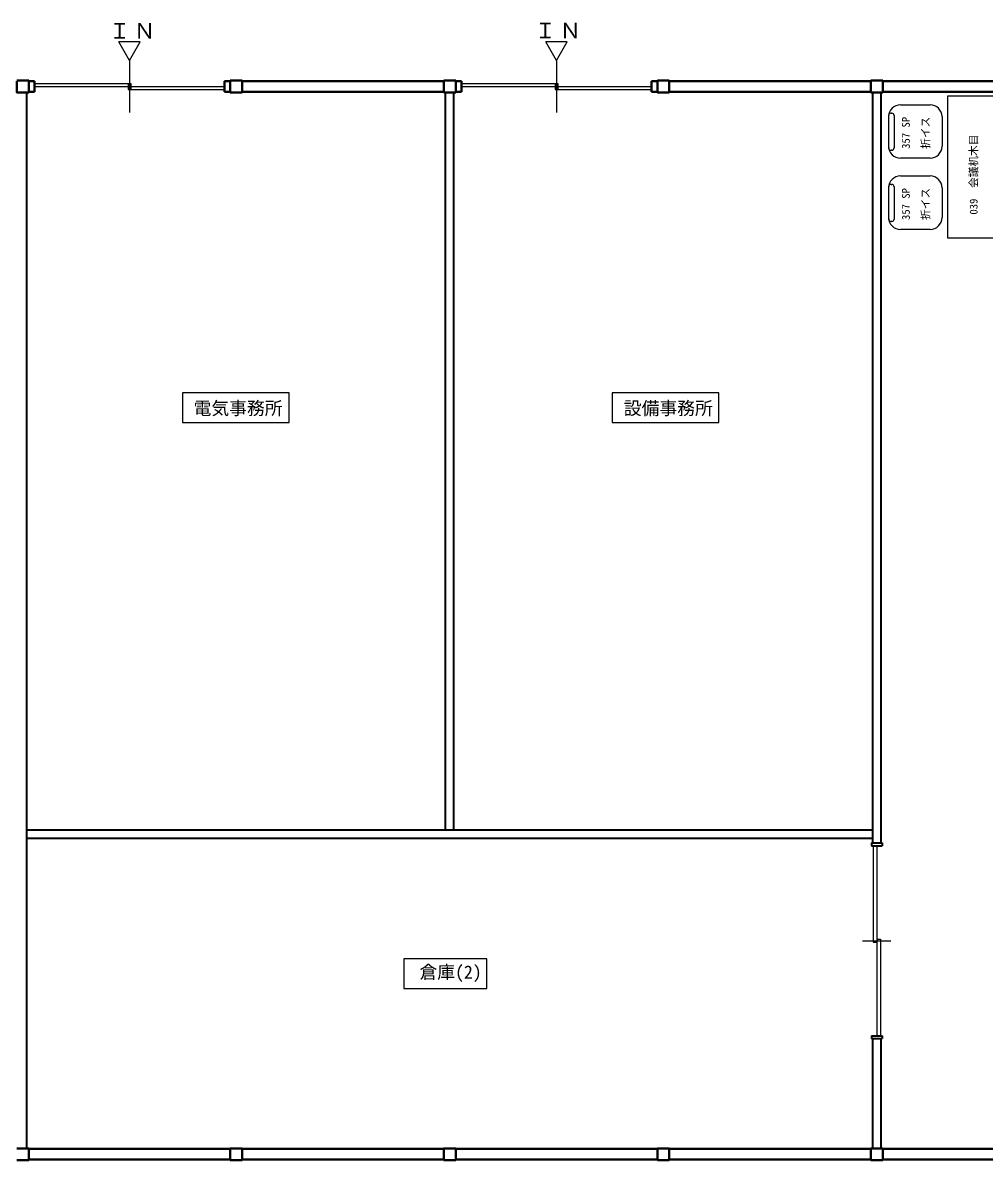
# Model space of a CAD drawing. Units: millimetres at full size, sheet at 1:60; details may follow other scales. Extents: x -23115 to 23713, y -14805 to 12672.
# Drawn here: x -17801 to -9695, y -13528 to -3941 of the extents above; entities that cross this region are included whole.
import ezdxf
from ezdxf.enums import TextEntityAlignment as Align

# ---------------------------------------------------------------- set-up
doc = ezdxf.new("R2010")
doc.units = ezdxf.units.MM
doc.header["$LTSCALE"] = 60
for name, color, linetype, lineweight in [('1-1', 2, 'Continuous', 40), ('1-2', 3, 'Continuous', 35), ('1-3', 7, 'Continuous', 25), ('1-F', 7, 'Continuous', 25)]:
    doc.layers.add(name, color=color, linetype=linetype, lineweight=lineweight)
doc.styles.add('ＭＳ ゴシック', font='')
doc.styles.get('ＭＳ ゴシック').set_extended_font_data('MS Gothic')

msp = doc.modelspace()

# ---------------------------------------------------------------- linework, layer by layer
at = {"layer": '1-1', "color": 7, "lineweight": 25}
for p, q in [((-16900.64, -4259.62), (-16900.64, -4695.87)), ((-13300.64, -4259.62), (-13300.64, -4695.87)), ((-17700.64, -4452.75), (-16888.14, -4452.75)), ((-17700.64, -4477.75), (-16100.64, -4477.75)), ((-16913.14, -4452.75), (-16913.14, -4502.75)), ((-16913.14, -4502.75), (-16100.64, -4502.75)), ((-16888.14, -4452.75), (-16888.14, -4502.75)), ((-14100.64, -4452.75), (-13288.14, -4452.75)), ((-14100.64, -4477.75), (-12500.64, -4477.75)), ((-13313.14, -4452.75), (-13313.14, -4502.75)), ((-13313.14, -4502.75), (-12500.64, -4502.75)), ((-13288.14, -4452.75), (-13288.14, -4502.75))]:
    msp.add_line(p, q, dxfattribs=at)
at = {"layer": '1-1'}
for p, q in [((-17750.64, -4427.75), (-17850.64, -4427.75)), ((-17750.64, -4432.75), (-17750.64, -4427.75)), ((-17750.64, -4432.75), (-17700.64, -4432.75)), ((-17700.64, -4432.75), (-17700.64, -4522.74)), ((-16100.64, -4432.75), (-16100.64, -4522.74)), ((-16100.64, -4432.75), (-16050.64, -4432.75)), ((-16050.64, -4432.75), (-16050.64, -4427.75)), ((-15950.64, -4427.75), (-16050.64, -4427.75)), ((-15950.64, -4432.75), (-15950.64, -4427.75)), ((-15950.64, -4432.75), (-14250.64, -4432.75)), ((-14250.64, -4432.75), (-14250.64, -4427.75)), ((-14150.64, -4427.75), (-14250.64, -4427.75)), ((-14150.64, -4432.75), (-14150.64, -4427.75)), ((-14150.64, -4432.75), (-14100.64, -4432.75)), ((-14100.64, -4432.75), (-14100.64, -4522.74)), ((-12500.64, -4432.75), (-12500.64, -4522.74)), ((-12500.64, -4432.75), (-12450.64, -4432.75)), ((-12450.64, -4432.75), (-12450.64, -4427.75)), ((-12350.64, -4427.75), (-12450.64, -4427.75)), ((-12350.64, -4432.75), (-12350.64, -4427.75)), ((-12350.64, -4432.75), (-10650.64, -4432.75)), ((-10650.64, -4432.75), (-10650.64, -4427.75)), ((-10550.64, -4427.75), (-10650.64, -4427.75)), ((-10550.64, -4432.75), (-10550.64, -4427.75)), ((-10550.64, -4432.75), (-8850.64, -4432.75)), ((-17750.64, -4522.75), (-17700.64, -4522.75)), ((-16100.64, -4522.75), (-16050.64, -4522.75)), ((-15950.64, -4522.75), (-14250.64, -4522.75)), ((-14250.64, -4527.75), (-14150.64, -4527.75)), ((-14150.64, -4522.75), (-14100.64, -4522.75)), ((-12500.64, -4522.75), (-12450.64, -4522.75)), ((-12350.64, -4522.75), (-10650.64, -4522.75)), ((-10650.64, -4527.75), (-10550.64, -4527.75)), ((-10550.64, -4522.75), (-8850.64, -4522.75)), ((-17750.64, -13427.75), (-17850.64, -13427.75)), ((-17750.64, -13432.75), (-17750.64, -13427.75)), ((-16050.64, -13432.75), (-17750.64, -13432.75)), ((-16050.64, -13432.75), (-16050.64, -13427.75)), ((-15950.64, -13427.75), (-16050.64, -13427.75)), ((-15950.64, -13432.75), (-15950.64, -13427.75)), ((-14250.64, -13432.75), (-15950.64, -13432.75)), ((-14250.64, -13432.75), (-14250.64, -13427.75)), ((-14150.64, -13427.75), (-14250.64, -13427.75)), ((-14150.64, -13432.75), (-14150.64, -13427.75)), ((-12450.64, -13432.75), (-14150.64, -13432.75)), ((-12450.64, -13432.75), (-12450.64, -13427.75)), ((-12350.64, -13427.75), (-12450.64, -13427.75)), ((-12350.64, -13432.75), (-12350.64, -13427.75)), ((-10650.64, -13432.75), (-12350.64, -13432.75)), ((-10650.64, -13432.75), (-10650.64, -13427.75)), ((-10550.64, -13427.75), (-10650.64, -13427.75)), ((-10550.64, -13432.75), (-10550.64, -13427.75)), ((-8850.64, -13432.75), (-10550.64, -13432.75)), ((-17850.64, -13527.75), (-17750.64, -13527.75)), ((-16050.64, -13522.75), (-17750.64, -13522.75)), ((-16050.64, -13527.75), (-15950.64, -13527.75)), ((-14250.64, -13522.75), (-15950.64, -13522.75)), ((-14250.64, -13527.75), (-14150.64, -13527.75)), ((-12450.64, -13522.75), (-14150.64, -13522.75)), ((-12450.64, -13527.75), (-12350.64, -13527.75)), ((-10650.64, -13522.75), (-12350.64, -13522.75)), ((-10650.64, -13527.75), (-10550.64, -13527.75)), ((-8850.64, -13522.75), (-10550.64, -13522.75))]:
    msp.add_line(p, q, dxfattribs=at)
for points in [[(-17850.64, -4432.75), (-17850.64, -4522.75), (-17850.64, -4527.75), (-17750.64, -4527.75)], [(-17750.64, -4432.75), (-17750.64, -4522.75), (-17750.64, -4527.75)], [(-16050.64, -4432.75), (-16050.64, -4522.75), (-16050.64, -4527.75), (-15950.64, -4527.75)], [(-15950.64, -4432.75), (-15950.64, -4522.75), (-15950.64, -4527.75)], [(-14250.64, -4432.75), (-14250.64, -4522.75), (-14250.64, -4527.75)], [(-14150.64, -4432.75), (-14150.64, -4522.75), (-14150.64, -4527.75)], [(-12450.64, -4432.75), (-12450.64, -4522.75), (-12450.64, -4527.75), (-12350.64, -4527.75)], [(-12350.64, -4432.75), (-12350.64, -4522.75), (-12350.64, -4527.75)], [(-10650.64, -4432.75), (-10650.64, -4522.75), (-10650.64, -4527.75)], [(-10550.64, -4432.75), (-10550.64, -4522.75), (-10550.64, -4527.75)], [(-17750.64, -13432.75), (-17750.64, -13522.75), (-17750.64, -13527.75)], [(-16050.64, -13432.75), (-16050.64, -13522.75), (-16050.64, -13527.75)], [(-15950.64, -13432.75), (-15950.64, -13522.75), (-15950.64, -13527.75)], [(-14250.64, -13432.75), (-14250.64, -13522.75), (-14250.64, -13527.75)], [(-14150.64, -13432.75), (-14150.64, -13522.75), (-14150.64, -13527.75)], [(-12450.64, -13432.75), (-12450.64, -13522.75), (-12450.64, -13527.75)], [(-12350.64, -13432.75), (-12350.64, -13522.75), (-12350.64, -13527.75)], [(-10650.64, -13432.75), (-10650.64, -13522.75), (-10650.64, -13527.75)], [(-10550.64, -13432.75), (-10550.64, -13522.75), (-10550.64, -13527.75)]]:
    msp.add_lwpolyline(points, dxfattribs=at)
at = {"layer": '1-2'}
for p, q in [((-17765.64, -13427.75), (-17765.64, -4527.75)), ((-14235.64, -10742.75), (-14235.64, -4527.75)), ((-14165.64, -10742.75), (-14165.64, -4527.75)), ((-10635.64, -4527.75), (-10635.64, -10852.75)), ((-10565.64, -4527.75), (-10565.64, -10852.75)), ((-17765.64, -10742.75), (-10635.64, -10742.75)), ((-17765.64, -10812.75), (-10635.64, -10812.75)), ((-10645.64, -10852.75), (-10645.64, -10877.75)), ((-10645.64, -10852.75), (-10555.64, -10852.75)), ((-10645.64, -10877.75), (-10555.64, -10877.75)), ((-10555.64, -10852.75), (-10555.64, -10877.75)), ((-10645.64, -12477.75), (-10645.64, -12502.75)), ((-10645.64, -12477.75), (-10555.64, -12477.75)), ((-10645.64, -12502.75), (-10555.64, -12502.75)), ((-10635.64, -12502.75), (-10635.64, -13427.75)), ((-10565.64, -12502.75), (-10565.64, -13427.75)), ((-10555.64, -12477.75), (-10555.64, -12502.75))]:
    msp.add_line(p, q, dxfattribs=at)
at = {"layer": '1-2', "color": 7, "lineweight": 25}
for p, q in [((-10630.64, -10877.75), (-10630.64, -11690.25)), ((-10600.64, -10877.75), (-10600.64, -12477.75)), ((-10721.25, -11677.75), (-10481.83, -11677.75)), ((-10630.64, -11690.25), (-10600.64, -11690.25)), ((-10600.64, -11665.25), (-10570.64, -11665.25)), ((-10570.64, -11665.25), (-10570.64, -12477.75))]:
    msp.add_line(p, q, dxfattribs=at)
at = {"layer": '1-3'}
for p, q in [((-10400.64, -4632.25), (-10150.64, -4632.25)), ((-10500.64, -4723.23), (-10500.64, -4995.5)), ((-10480.64, -4703.23), (-10474.07, -4703.23)), ((-10454.08, -4723.23), (-10454.08, -4995.5)), ((-10050.64, -4732.25), (-10050.64, -4982.25)), ((-10474.07, -5015.5), (-10480.64, -5015.5)), ((-10150.64, -5082.25), (-10400.64, -5082.25)), ((-10400.64, -5232.25), (-10150.64, -5232.25)), ((-10500.64, -5323.23), (-10500.64, -5595.5)), ((-10480.64, -5303.23), (-10474.07, -5303.23)), ((-10454.08, -5323.23), (-10454.08, -5595.5)), ((-10050.64, -5332.25), (-10050.64, -5582.25)), ((-10474.07, -5615.5), (-10480.64, -5615.5)), ((-10150.64, -5682.25), (-10400.64, -5682.25))]:
    msp.add_line(p, q, dxfattribs=at)
msp.add_lwpolyline([(-9400.64, -5757.25), (-10000.64, -5757.25), (-10000.64, -4557.25), (-9400.64, -4557.25)], close=True, dxfattribs=at)
for centre, radius, start, end in [((-10400.64, -4732.25), 100, 90, 180), ((-10150.64, -4732.25), 100, 0, 90), ((-10480.64, -4723.23), 20, 90, 180), ((-10474.07, -4723.23), 20, 0, 90), ((-10400.64, -4982.25), 100, 180, 270), ((-10150.64, -4982.25), 100, 270, 0), ((-10480.64, -4995.5), 20, 180, 270), ((-10474.07, -4995.5), 20, 270, 0), ((-10400.64, -5332.25), 100, 90, 180), ((-10150.64, -5332.25), 100, 0, 90), ((-10480.64, -5323.23), 20, 90, 180), ((-10474.07, -5323.23), 20, 0, 90), ((-10400.64, -5582.25), 100, 180, 270), ((-10480.64, -5595.5), 20, 180, 270), ((-10474.07, -5595.5), 20, 270, 0), ((-10150.64, -5582.25), 100, 270, 0)]:
    msp.add_arc(centre, radius, start, end, dxfattribs=at)
at = {"layer": '1-F'}
for p, q in [((-16900.64, -4259.62), (-16991.19, -4102.78)), ((-16810.09, -4102.78), (-16991.19, -4102.78)), ((-16900.64, -4259.62), (-16810.09, -4102.78)), ((-13300.64, -4259.62), (-13391.19, -4102.78)), ((-13210.09, -4102.78), (-13391.19, -4102.78)), ((-13300.64, -4259.62), (-13210.09, -4102.78))]:
    msp.add_line(p, q, dxfattribs=at)
for points in [[(-16454.68, -7310.35), (-15554.68, -7310.35), (-15554.68, -7060.35), (-16454.68, -7060.35)], [(-12831.9, -7310.35), (-11931.9, -7310.35), (-11931.9, -7060.35), (-12831.9, -7060.35)], [(-14587.36, -12079.93), (-13887.36, -12079.93), (-13887.36, -11829.93), (-14587.36, -11829.93)]]:
    msp.add_lwpolyline(points, close=True, dxfattribs=at)

# ---------------------------------------------------------------- texts
at = {"layer": '1-3', "color": 4, "style": 'ＭＳ ゴシック'}
for s, p in [('357 SP', (-10302.39, -5003.47)), ('折イス', (-10136.45, -5003.47)), ('039\u3000会議机木目', (-9731.43, -5557.5)), ('357 SP', (-10302.39, -5603.47)), ('折イス', (-10136.45, -5603.47))]:
    msp.add_text(s, height=65.98, rotation=90, dxfattribs=at).set_placement(p, align=Align.BOTTOM_LEFT)
at = {"layer": '1-F', "color": 4, "style": 'ＭＳ ゴシック'}
for s, p in [('電気事務所', (-16360.59, -7277.66)), ('設備事務所', (-12733.38, -7277.66)), ('倉庫(2)', (-14455.8, -12029.51))]:
    msp.add_text(s, height=110, dxfattribs=at).set_placement(p, align=Align.BOTTOM_LEFT)
at = {"layer": '1-F', "char_height": 132, "attachment_point": 7, "style": 'ＭＳ ゴシック'}
for insert in [(-17074.37, -4074.13), (-13484.36, -4073.1)]:
    msp.add_mtext('\\T1.17;ＩＮ', dxfattribs=dict(at, insert=insert))

doc.saveas('drawing.dxf')
